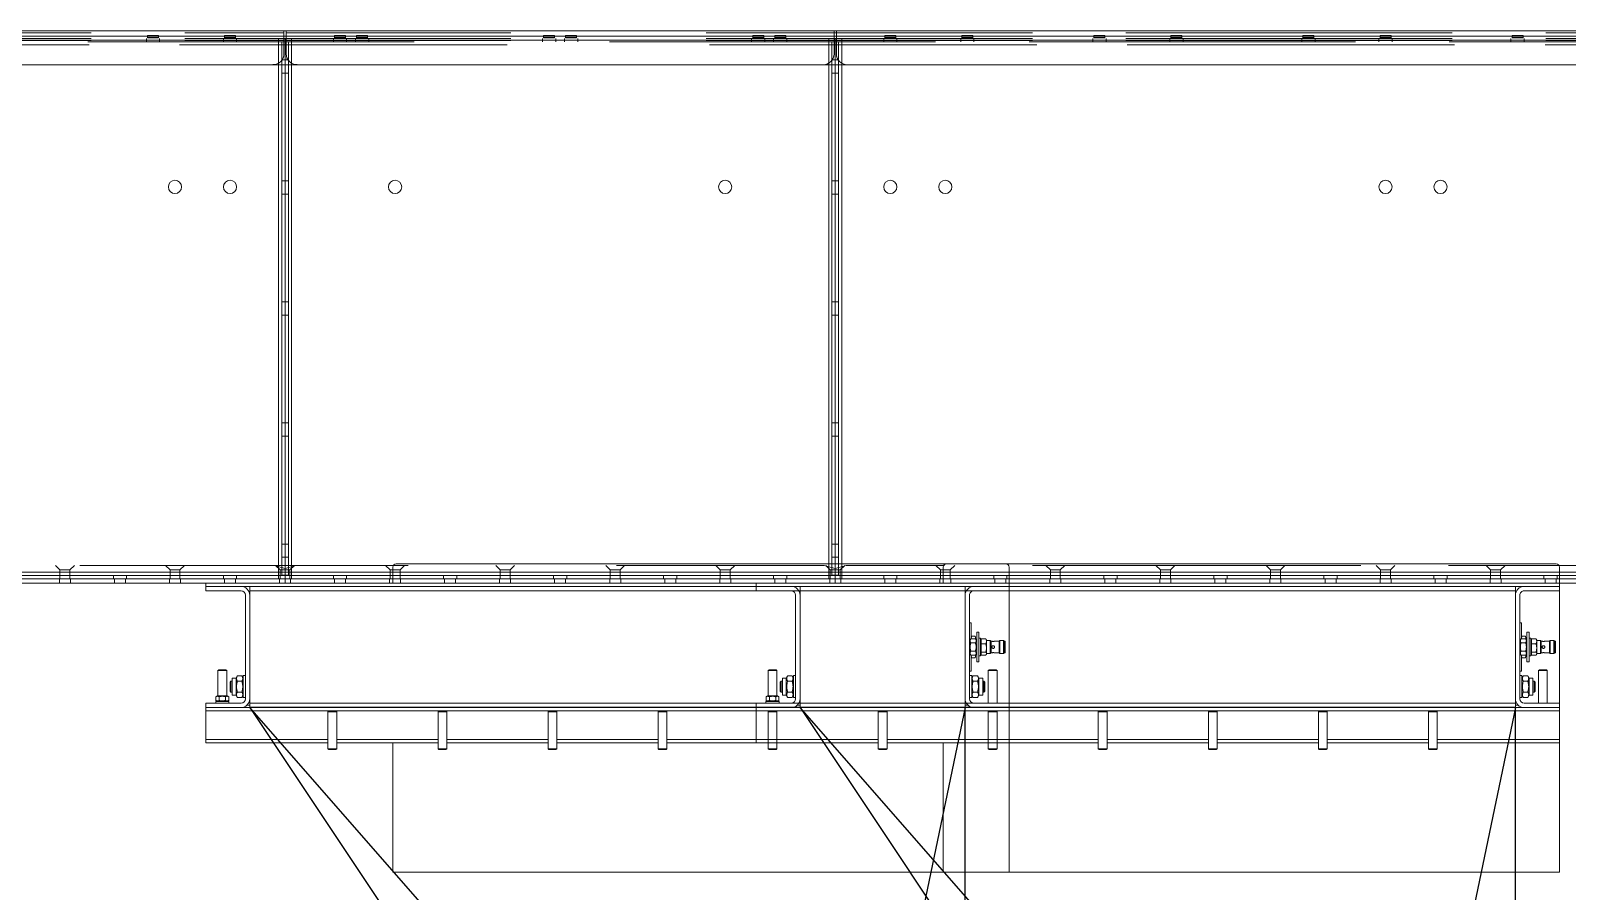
# Model space of a CAD drawing. Header units: millimetres. Extents: x 3220 to 226993, y 817 to 176024.
# Drawn here: x 85899 to 87295, y 42661 to 43443 of the extents above; entities that cross this region are included whole.
import ezdxf

# ---------------------------------------------------------------- set-up
doc = ezdxf.new("R2010")
doc.units = ezdxf.units.MM
doc.linetypes.add('DASHED', pattern=[15, 7, -8])
for name, color, linetype, lineweight, true_color in [('Sichtbare Kanten(DIN)', 7, 'Continuous', 50, 0x3f3f3f), ('Sichtbare tangentiale Kanten(DIN)', 7, 'Continuous', 50, 0x3f3f3f), ('Verdeckte Kanten(DIN)', 7, 'DASHED', 35, 0x3f3f3f), ('Verdeckte tangentiale Kanten(DIN)', 7, 'DASHED', 35, 0x3f3f3f)]:
    doc.layers.add(name, color=color, linetype=linetype, lineweight=lineweight, true_color=true_color)

# ---------------------------------------------------------------- blocks, each defined once
blk = doc.blocks.new('TKF 300 2000 F')
at = {"layer": 'Sichtbare Kanten(DIN)', "color": 5, "lineweight": 0}
for p, q in [((-2000, 495), (-2000, 492)), ((-2000, 495), (-1999, 495)), ((-2000, 492), (-1999, 492)), ((-1999, 491.9), (-2000, 491.9)), ((-2000, 7.1), (-2000, 491.9)), ((-1999, 497), (-1999, 502)), ((-1999, 502), (-1999, 502)), ((-1, 502), (-1999, 502)), ((-1999, 497), (-1999, 493.3)), ((-1999, 481.1), (-1999, 493.3)), ((-1, 502), (-1, 497)), ((-1, 502), (-1, 502)), ((-1, 493.3), (-1, 497)), ((-1, 495), (0, 495)), ((-1, 493.3), (-1, 481.1)), ((-1, 492), (0, 492)), ((-1, 491.9), (0, 491.9)), ((0, 495), (0, 492)), ((0, 491.9), (0, 7.1)), ((-1999, 481.1), (-1999, 480.9)), ((-1997, 7.1), (-1997, 474.9)), ((-3, 474.9), (-3, 7.1)), ((-1, 480.9), (-1, 481.1)), ((-11, 471.1), (-1989, 471.1)), ((-1989, 470.9), (-11, 470.9)), ((-1997, 7.1), (-2000, 7.1)), ((-2000, 7.1), (-2000, 7)), ((-2000, 4), (-2000, 7)), ((0, 7), (-2000, 7)), ((-2000, 4), (0, 4)), ((-2000, 0), (-2000, 4)), ((0, 4), (-2000, 4)), ((-1994, 10), (-1997, 10)), ((-1994, 10), (-1994, 7)), ((-6, 10), (-3, 10)), ((-6, 7), (-6, 10)), ((-3, 7.1), (0, 7.1)), ((0, 7), (0, 7.1)), ((0, 4), (0, 7)), ((0, 0), (0, 4)), ((-2000, 0), (0, 0))]:
    blk.add_line(p, q, dxfattribs=at)
for centre in [(-1900, 360), (-1000, 360), (-550, 360), (-100, 360)]:
    blk.add_circle(centre, 6, dxfattribs=at)
for centre in [(-1950, 497.6), (-1000, 497.6), (-810, 497.6), (-620, 497.6), (-430, 497.6), (-240, 497.6), (-50, 497.6)]:
    blk.add_ellipse(centre, major_axis=(-5, 0), ratio=0.026186, dxfattribs=at)
for centre, major_axis, start_param, end_param in [((-1989, 481.1), (-10, 0), 0, 1.570796), ((-1989, 480.9), (-10, 0), 0, 1.570796), ((-11, 481.1), (10, 0), 4.712389, 6.283185), ((-11, 480.9), (10, 0), 4.712389, 6.283185)]:
    blk.add_ellipse(centre, major_axis=major_axis, ratio=0.996195, start_param=start_param, end_param=end_param, dxfattribs=at)
at = {"layer": 'Sichtbare tangentiale Kanten(DIN)', "color": 5, "lineweight": 0}
for p, q in [((-1999, 502), (-1, 502)), ((-1999, 497), (-1, 497)), ((-1999, 493.3), (-1, 493.3)), ((-1994, 472.3), (-1994, 10)), ((-1989, 470.9), (-1989, 471.1)), ((-11, 471.1), (-11, 470.9)), ((-6, 10), (-6, 472.3)), ((-1994, 10), (-6, 10))]:
    blk.add_line(p, q, dxfattribs=at)
at = {"layer": 'Verdeckte Kanten(DIN)', "color": 5, "lineweight": 0, "ltscale": 0.571309}
for p, q in [((-2000, 489), (-1997, 489)), ((-1994, 495), (-1994, 492)), ((-1956, 492), (-1956, 495)), ((-1944, 492), (-1944, 495)), ((-1006, 492), (-1006, 495)), ((-994, 492), (-994, 495)), ((-816, 492), (-816, 495)), ((-804, 492), (-804, 495)), ((-626, 492), (-626, 495)), ((-614, 492), (-614, 495)), ((-436, 492), (-436, 495)), ((-424, 492), (-424, 495)), ((-246, 492), (-246, 495)), ((-234, 492), (-234, 495)), ((-56, 492), (-56, 495)), ((-44, 492), (-44, 495)), ((-6, 492), (-6, 495)), ((-3, 489), (0, 489)), ((-1997, 475.5), (-2000, 475.5)), ((0, 475.5), (-3, 475.5)), ((-1997, 463.5), (-2000, 463.5)), ((0, 463.5), (-3, 463.5)), ((-1997, 365.5), (-2000, 365.5)), ((0, 365.5), (-3, 365.5)), ((-1997, 353.5), (-2000, 353.5)), ((0, 353.5), (-3, 353.5)), ((-1997, 255.5), (-2000, 255.5)), ((0, 255.5), (-3, 255.5)), ((-1997, 243.5), (-2000, 243.5)), ((0, 243.5), (-3, 243.5)), ((-1997, 145.5), (-2000, 145.5)), ((0, 145.5), (-3, 145.5)), ((-1997, 133.5), (-2000, 133.5)), ((0, 133.5), (-3, 133.5)), ((-1997, 35.5), (-2000, 35.5)), ((0, 35.5), (-3, 35.5)), ((-1997, 23.5), (-2000, 23.5)), ((0, 23.5), (-3, 23.5)), ((-1997, 10), (-2000, 10)), ((-1994, 7), (-1994, 4)), ((-1956, 7), (-1956, 4)), ((-1944, 7), (-1944, 4)), ((-1856, 7), (-1856, 4)), ((-1844, 7), (-1844, 4)), ((-1156, 7), (-1156, 4)), ((-1144, 7), (-1144, 4)), ((-1056, 7), (-1056, 4)), ((-1044, 7), (-1044, 4)), ((-956, 7), (-956, 4)), ((-944, 7), (-944, 4)), ((-856, 7), (-856, 4)), ((-844, 7), (-844, 4)), ((-756, 7), (-756, 4)), ((-744, 7), (-744, 4)), ((-656, 7), (-656, 4)), ((-644, 7), (-644, 4)), ((-556, 7), (-556, 4)), ((-544, 7), (-544, 4)), ((-456, 7), (-456, 4)), ((-444, 7), (-444, 4)), ((-356, 7), (-356, 4)), ((-344, 7), (-344, 4)), ((-256, 7), (-256, 4)), ((-244, 7), (-244, 4)), ((-156, 7), (-156, 4)), ((-144, 7), (-144, 4)), ((-56, 7), (-56, 4)), ((-44, 7), (-44, 4)), ((-6, 7), (-6, 4)), ((0, 10), (-3, 10))]:
    blk.add_line(p, q, dxfattribs=at)
at = {"layer": 'Verdeckte Kanten(DIN)', "color": 5, "lineweight": 0, "ltscale": 25.437323}
for p, q in [((-1, 500), (-1999, 500)), ((-1999, 492), (-1, 492))]:
    blk.add_line(p, q, dxfattribs=at)
at = {"layer": 'Verdeckte Kanten(DIN)', "color": 5, "lineweight": 0, "ltscale": 0.380839}
for p, q in [((-1997, 491.9), (-1999, 491.9)), ((-3, 491.9), (-1, 491.9))]:
    blk.add_line(p, q, dxfattribs=at)
at = {"layer": 'Verdeckte Kanten(DIN)', "color": 5, "lineweight": 0, "ltscale": 3.233633}
for p, q in [((-1997, 474.9), (-1997, 491.9)), ((-3, 491.9), (-3, 474.9))]:
    blk.add_line(p, q, dxfattribs=at)
at = {"layer": 'Verdeckte Kanten(DIN)', "color": 5, "lineweight": 0, "ltscale": 0.897467}
for p, q in [((-1994, 489), (-1997, 489)), ((-1994, 492), (-1994, 489)), ((-6, 489), (-6, 492)), ((-6, 489), (-3, 489))]:
    blk.add_line(p, q, dxfattribs=at)
at = {"layer": 'Verdeckte Kanten(DIN)', "color": 5, "lineweight": 0, "ltscale": 0.38097}
for p, q in [((-1955, 495.6), (-1955, 497.6)), ((-1945, 495.6), (-1945, 497.6)), ((-1005, 495.6), (-1005, 497.6)), ((-995, 495.6), (-995, 497.6)), ((-815, 495.6), (-815, 497.6)), ((-805, 495.6), (-805, 497.6)), ((-625, 495.6), (-625, 497.6)), ((-615, 495.6), (-615, 497.6)), ((-435, 495.6), (-435, 497.6)), ((-425, 495.6), (-425, 497.6)), ((-245, 495.6), (-245, 497.6)), ((-235, 495.6), (-235, 497.6)), ((-55, 495.6), (-55, 497.6)), ((-45, 495.6), (-45, 497.6))]:
    blk.add_line(p, q, dxfattribs=at)
at = {"layer": 'Verdeckte Kanten(DIN)', "color": 5, "lineweight": 0, "ltscale": 1.971787}
for p, q in [((-2000, 13.3), (-1990, 16)), ((-10, 16), (0, 13.3))]:
    blk.add_line(p, q, dxfattribs=at)
at = {"layer": 'Verdeckte Kanten(DIN)', "color": 5, "lineweight": 0, "ltscale": 25.208158}
blk.add_line((-1990, 16), (-10, 16), dxfattribs=at)
at = {"layer": 'Verdeckte Kanten(DIN)', "color": 5, "lineweight": 0, "ltscale": 1.104296}
for p, q in [((-1904.5, 11.9), (-1908.6, 16)), ((-1895.5, 11.9), (-1891.4, 16)), ((-1104.5, 11.9), (-1108.6, 16)), ((-1095.5, 11.9), (-1091.4, 16)), ((-904.5, 11.9), (-908.6, 16)), ((-895.5, 11.9), (-891.4, 16)), ((-704.5, 11.9), (-708.6, 16)), ((-695.5, 11.9), (-691.4, 16)), ((-504.5, 11.9), (-508.6, 16)), ((-495.5, 11.9), (-491.4, 16)), ((-304.5, 11.9), (-308.6, 16)), ((-295.5, 11.9), (-291.4, 16)), ((-104.5, 11.9), (-108.6, 16)), ((-95.5, 11.9), (-91.4, 16))]:
    blk.add_line(p, q, dxfattribs=at)
at = {"layer": 'Verdeckte Kanten(DIN)', "color": 5, "lineweight": 0, "ltscale": 0.761779}
for p, q in [((-1955, 0), (-1955, 4)), ((-1945, 0), (-1945, 4)), ((-1905, 0), (-1905, 4)), ((-1895, 0), (-1895, 4)), ((-1855, 0), (-1855, 4)), ((-1845, 0), (-1845, 4)), ((-1155, 0), (-1155, 4)), ((-1145, 0), (-1145, 4)), ((-1105, 0), (-1105, 4)), ((-1095, 0), (-1095, 4)), ((-1055, 0), (-1055, 4)), ((-1045, 0), (-1045, 4)), ((-955, 0), (-955, 4)), ((-945, 0), (-945, 4)), ((-905, 0), (-905, 4)), ((-895, 0), (-895, 4)), ((-855, 0), (-855, 4)), ((-845, 0), (-845, 4)), ((-755, 0), (-755, 4)), ((-745, 0), (-745, 4)), ((-705, 0), (-705, 4)), ((-695, 0), (-695, 4)), ((-655, 0), (-655, 4)), ((-645, 0), (-645, 4)), ((-555, 0), (-555, 4)), ((-545, 0), (-545, 4)), ((-505, 0), (-505, 4)), ((-495, 0), (-495, 4)), ((-455, 0), (-455, 4)), ((-445, 0), (-445, 4)), ((-355, 0), (-355, 4)), ((-345, 0), (-345, 4)), ((-305, 0), (-305, 4)), ((-295, 0), (-295, 4)), ((-255, 0), (-255, 4)), ((-245, 0), (-245, 4)), ((-155, 0), (-155, 4)), ((-145, 0), (-145, 4)), ((-105, 0), (-105, 4)), ((-95, 0), (-95, 4)), ((-55, 0), (-55, 4)), ((-45, 0), (-45, 4))]:
    blk.add_line(p, q, dxfattribs=at)
at = {"layer": 'Verdeckte Kanten(DIN)', "color": 5, "lineweight": 0, "ltscale": 2.692601}
for p, q in [((-1904.5, 11.9), (-1895.5, 11.9)), ((-1104.5, 11.9), (-1095.5, 11.9)), ((-904.5, 11.9), (-895.5, 11.9)), ((-704.5, 11.9), (-695.5, 11.9)), ((-504.5, 11.9), (-495.5, 11.9)), ((-304.5, 11.9), (-295.5, 11.9)), ((-104.5, 11.9), (-95.5, 11.9))]:
    blk.add_line(p, q, dxfattribs=at)
at = {"layer": 'Verdeckte Kanten(DIN)', "color": 5, "lineweight": 0, "ltscale": 1.50461}
for p, q in [((-1904.5, 4), (-1904.5, 11.9)), ((-1895.5, 4), (-1895.5, 11.9)), ((-1104.5, 4), (-1104.5, 11.9)), ((-1095.5, 4), (-1095.5, 11.9)), ((-904.5, 4), (-904.5, 11.9)), ((-895.5, 4), (-895.5, 11.9)), ((-704.5, 4), (-704.5, 11.9)), ((-695.5, 4), (-695.5, 11.9)), ((-504.5, 4), (-504.5, 11.9)), ((-495.5, 4), (-495.5, 11.9)), ((-304.5, 4), (-304.5, 11.9)), ((-295.5, 4), (-295.5, 11.9)), ((-104.5, 4), (-104.5, 11.9)), ((-95.5, 4), (-95.5, 11.9))]:
    blk.add_line(p, q, dxfattribs=at)
at = {"layer": 'Verdeckte Kanten(DIN)', "color": 5, "lineweight": 0, "ltscale": 5.984706}
for centre in [(-1950, 495.6), (-1000, 495.6), (-810, 495.6), (-620, 495.6), (-430, 495.6), (-240, 495.6), (-50, 495.6)]:
    blk.add_ellipse(centre, major_axis=(5, 0), ratio=0.026186, dxfattribs=at)
at = {"layer": 'Verdeckte tangentiale Kanten(DIN)', "color": 5, "lineweight": 0, "ltscale": 25.437323}
for p, q in [((-1, 500), (-1999, 500)), ((-1, 495), (-1999, 495)), ((-1, 493.2), (-1999, 493.2))]:
    blk.add_line(p, q, dxfattribs=at)
at = {"layer": 'Verdeckte tangentiale Kanten(DIN)', "color": 5, "lineweight": 0, "ltscale": 3.18604}
for p, q in [((-1994, 489), (-1994, 472.3)), ((-6, 472.3), (-6, 489))]:
    blk.add_line(p, q, dxfattribs=at)
at = {"layer": 'Verdeckte tangentiale Kanten(DIN)', "color": 5, "lineweight": 0, "ltscale": 25.310009}
blk.add_line((-6, 489), (-1994, 489), dxfattribs=at)
blk = doc.blocks.new('175')
for p in [(-9022, -502), (-7022, -502)]:
    blk.add_blockref('TKF 300 2000 F', p)
blk = doc.blocks.new('300x650 for TKF 300 R')
at = {"layer": 'Sichtbare Kanten(DIN)', "color": 6, "lineweight": 0}
for p, q in [((-365, 146.5), (195, 146.5)), ((-365, 146.5), (-365, 143.5)), ((-365, 29), (-365, 143.5)), ((195, 146.5), (195, 143.5)), ((195, 29), (195, 143.5)), ((-365, 26), (-365, 29)), ((-254, 29), (-365, 29)), ((-253.2, 35.2), (-254, 34.5)), ((-246, 34.5), (-254, 34.5)), ((-254, 1), (-254, 34.5)), ((-253.2, 35.2), (-246.8, 35.2)), ((-246.8, 35.2), (-246, 34.5)), ((-246, 1), (-246, 34.5)), ((-154, 29), (-246, 29)), ((-153.2, 35.2), (-154, 34.5)), ((-146, 34.5), (-154, 34.5)), ((-154, 1), (-154, 34.5)), ((-153.2, 35.2), (-146.8, 35.2)), ((-146.8, 35.2), (-146, 34.5)), ((-146, 1), (-146, 34.5)), ((-54, 29), (-146, 29)), ((-53.2, 35.2), (-54, 34.5)), ((-46, 34.5), (-54, 34.5)), ((-54, 1), (-54, 34.5)), ((-53.2, 35.2), (-46.8, 35.2)), ((-46.8, 35.2), (-46, 34.5)), ((-46, 1), (-46, 34.5)), ((46, 29), (-46, 29)), ((46.8, 35.2), (46, 34.5)), ((54, 34.5), (46, 34.5)), ((46, 1), (46, 34.5)), ((46.8, 35.2), (53.2, 35.2)), ((53.2, 35.2), (54, 34.5)), ((54, 1), (54, 34.5)), ((146, 29), (54, 29)), ((146.8, 35.2), (146, 34.5)), ((154, 34.5), (146, 34.5)), ((146, 1), (146, 34.5)), ((146.8, 35.2), (153.2, 35.2)), ((153.2, 35.2), (154, 34.5)), ((154, 1), (154, 34.5)), ((246, 29), (154, 29)), ((246.8, 35.2), (246, 34.5)), ((254, 34.5), (246, 34.5)), ((246, 1), (246, 34.5)), ((246.8, 35.2), (253.2, 35.2)), ((253.2, 35.2), (254, 34.5)), ((254, 1), (254, 34.5)), ((365, 29), (254, 29)), ((365, 26), (365, 29)), ((-365, 3), (-365, 26)), ((-365, 26), (-254, 26)), ((-246, 26), (-154, 26)), ((-146, 26), (-54, 26)), ((-46, 26), (46, 26)), ((54, 26), (146, 26)), ((154, 26), (246, 26)), ((254, 26), (365, 26)), ((365, 26), (365, 3)), ((-365, 0), (-365, 3)), ((-365, 0), (-365, -3)), ((365, 0), (-365, 0)), ((-254, 1), (-246, 1)), ((-253.2, 0.2), (-254, 1)), ((-246.8, 0.2), (-253.2, 0.2)), ((-246.8, 0.2), (-246, 1)), ((-154, 1), (-146, 1)), ((-153.2, 0.2), (-154, 1)), ((-146.8, 0.2), (-153.2, 0.2)), ((-146.8, 0.2), (-146, 1)), ((-54, 1), (-46, 1)), ((-53.2, 0.2), (-54, 1)), ((-46.8, 0.2), (-53.2, 0.2)), ((-46.8, 0.2), (-46, 1)), ((46, 1), (54, 1)), ((46.8, 0.2), (46, 1)), ((53.2, 0.2), (46.8, 0.2)), ((53.2, 0.2), (54, 1)), ((146, 1), (154, 1)), ((146.8, 0.2), (146, 1)), ((153.2, 0.2), (146.8, 0.2)), ((153.2, 0.2), (154, 1)), ((246, 1), (254, 1)), ((246.8, 0.2), (246, 1)), ((253.2, 0.2), (246.8, 0.2)), ((253.2, 0.2), (254, 1)), ((365, 0), (365, 3)), ((365, 0), (365, -3)), ((-365, -3), (-365, -7)), ((-365, -3), (365, -3)), ((-360, -7), (-365, -7)), ((-365, -109), (-365, -7)), ((-360, -3), (-333, -3)), ((-333, -7), (-360, -7)), ((-354, -7), (-354, -36.5)), ((-346, -7), (-346, -36.5)), ((-337.5, -14.2), (-336.3, -12.2)), ((-332.2, -12.2), (-336.3, -12.2)), ((-331, -14.2), (-332.2, -12.2)), ((-331, -32), (-331, -12)), ((-329, -12), (-331, -12)), ((-329, -105), (-329, -11)), ((-327.7, -5), (-325, -5)), ((-325, -7), (-325, -3)), ((325, -3), (-325, -3)), ((325, -7), (-325, -7)), ((-325, -7), (-325, -11)), ((-325, -11), (-325, -105)), ((325, -7), (325, -3)), ((325, -5), (327.7, -5)), ((325, -7), (325, -11)), ((325, -11), (325, -105)), ((329, -105), (329, -11)), ((329, -12), (331, -12)), ((331, -12), (331, -32)), ((331, -14.2), (332.2, -12.2)), ((332.2, -12.2), (336.3, -12.2)), ((360, -3), (333, -3)), ((333, -7), (360, -7)), ((337.5, -14.2), (336.3, -12.2)), ((344, -7), (344, -8.6)), ((356, -8.6), (344, -8.6)), ((345.6, -8.6), (344.2, -9.4)), ((344.2, -12.8), (344.2, -9.4)), ((345.6, -13.6), (344.2, -12.8)), ((345.6, -13.6), (354.4, -13.6)), ((346, -13.6), (346, -36.5)), ((347.1, -12.8), (347.1, -9.4)), ((352.9, -12.8), (352.9, -9.4)), ((354, -13.6), (354, -36.5)), ((354.4, -8.6), (355.8, -9.4)), ((354.4, -13.6), (355.8, -12.8)), ((355.8, -12.8), (355.8, -9.4)), ((356, -7), (356, -8.6)), ((360, -7), (365, -7)), ((365, -3), (365, -7)), ((-343, -17.9), (-342.1, -17)), ((-343, -26.1), (-343, -17.9)), ((-343, -26.1), (-342.1, -27)), ((-342.1, -17), (-342.1, -27)), ((-341, -17), (-342.1, -17)), ((-341, -27), (-342.1, -27)), ((-341, -29.8), (-341, -14.2)), ((-337.5, -14.2), (-341, -14.2)), ((-337.5, -29.8), (-337.5, -14.2)), ((-332.2, -17.1), (-336.3, -17.1)), ((-332.2, -26.9), (-336.3, -26.9)), ((332.2, -17.1), (336.3, -17.1)), ((332.2, -26.9), (336.3, -26.9)), ((337.5, -14.2), (337.5, -29.8)), ((337.5, -14.2), (341, -14.2)), ((341, -14.2), (341, -29.8)), ((341, -17), (342.1, -17)), ((341, -27), (342.1, -27)), ((342.1, -27), (342.1, -17)), ((343, -17.9), (342.1, -17)), ((343, -26.1), (342.1, -27)), ((343, -17.9), (343, -26.1)), ((-354, -36.5), (-346, -36.5)), ((-353.2, -37.2), (-354, -36.5)), ((-346.8, -37.2), (-353.2, -37.2)), ((-346.8, -37.2), (-346, -36.5)), ((-337.5, -29.8), (-341, -29.8)), ((-337.5, -29.8), (-336.3, -31.8)), ((-332.2, -31.8), (-336.3, -31.8)), ((-331, -29.8), (-332.2, -31.8)), ((-329, -32), (-331, -32)), ((-330.5, -36), (-330.5, -50.5)), ((-329, -36), (-330.5, -36)), ((329, -32), (331, -32)), ((331, -29.8), (332.2, -31.8)), ((332.2, -31.8), (336.3, -31.8)), ((337.5, -29.8), (336.3, -31.8)), ((337.5, -29.8), (341, -29.8)), ((346, -36.5), (354, -36.5)), ((346.8, -37.2), (346, -36.5)), ((353.2, -37.2), (346.8, -37.2)), ((353.2, -37.2), (354, -36.5)), ((-361.5, -52.7), (-361.5, -63.3)), ((-360.5, -52.7), (-361.5, -52.7)), ((-360.5, -52.6), (-359.9, -52)), ((-360.5, -52.6), (-360.5, -63.4)), ((-359.9, -52), (-359.9, -64)), ((-356.6, -52), (-359.9, -52)), ((-356.6, -52), (-356.6, -64)), ((-356, -52.6), (-356.6, -52)), ((-356, -52.6), (-356, -63.4)), ((-351.7, -52.7), (-356, -52.7)), ((-348.5, -52.7), (-349.2, -52.7)), ((-348.5, -52.7), (-347.7, -52)), ((-348.5, -52.7), (-348.5, -63.2)), ((-347.7, -52), (-347.7, -64)), ((-344.4, -52), (-347.7, -52)), ((-344.4, -51.5), (-344.1, -51)), ((-344.4, -51.5), (-344.4, -52)), ((-344.4, -52), (-344.4, -57.1)), ((-339.7, -50.6), (-343.8, -50.6)), ((-339.7, -53.4), (-343.8, -53.4)), ((-339.7, -50.6), (-339.7, -53.4)), ((-339.1, -52), (-339.7, -52)), ((-339.7, -52.3), (-339.1, -52.3)), ((-339.7, -53.4), (-339.7, -60.8)), ((-339.1, -66), (-339.1, -50)), ((-337.5, -50), (-339.1, -50)), ((-337.5, -49.5), (-337.5, -44.5)), ((-335.5, -44.5), (-337.5, -44.5)), ((-337.5, -49.5), (-337.5, -66.5)), ((-335.5, -44.5), (-335.5, -49.5)), ((-335.5, -49.5), (-335.5, -66.5)), ((-335.5, -52.3), (-334.4, -50.5)), ((-335.3, -52), (-335.5, -52)), ((-334.5, -49.5), (-334.1, -48.2)), ((-334.5, -50.6), (-334.5, -49.5)), ((-330.1, -50.5), (-334.4, -50.5)), ((-330.1, -54.2), (-334.4, -54.2)), ((-334.1, -48.2), (-330.9, -48.2)), ((-330.5, -49.5), (-330.9, -48.2)), ((-329, -52.3), (-330.1, -50.5)), ((-360.5, -63.3), (-361.5, -63.3)), ((-360.5, -63.4), (-359.9, -64)), ((-356.6, -64), (-359.9, -64)), ((-356, -63.4), (-356.6, -64)), ((-351.7, -63.2), (-356, -63.2)), ((-348.5, -63.2), (-349.2, -63.2)), ((-348.5, -63.2), (-347.7, -64)), ((-344.4, -64), (-347.7, -64)), ((-344.4, -57.1), (-344.4, -63.1)), ((-344.4, -63.1), (-344.4, -64.5)), ((-344.4, -64.5), (-344.1, -65)), ((-339.7, -60.8), (-343.8, -60.8)), ((-339.7, -65.4), (-343.8, -65.4)), ((-339.7, -60.8), (-339.7, -65.4)), ((-339.7, -63.7), (-339.1, -63.7)), ((-339.1, -64), (-339.7, -64)), ((-337.5, -66), (-339.1, -66)), ((-337.5, -71.5), (-337.5, -66.5)), ((-335.5, -63.6), (-334.4, -65.5)), ((-335.3, -64), (-335.5, -64)), ((-335.5, -66.5), (-335.5, -71.5)), ((-334.5, -66.5), (-334.5, -65.4)), ((-334.5, -66.5), (-334.1, -67.8)), ((-330.1, -61.8), (-334.4, -61.8)), ((-330.1, -65.5), (-334.4, -65.5)), ((-334.1, -67.8), (-330.9, -67.8)), ((-330.5, -66.5), (-330.9, -67.8)), ((-330.5, -65.5), (-330.5, -80)), ((-329, -63.6), (-330.1, -65.5)), ((-337.5, -71.5), (-335.5, -71.5)), ((-329, -80), (-330.5, -80)), ((-365, -109), (-360, -109)), ((-365, -109), (-365, -113)), ((-360, -109), (-333, -109)), ((-325, -109), (-325, -105)), ((-325, -113), (-325, -109)), ((325, -109), (-325, -109)), ((325, -105), (325, -109)), ((325, -113), (325, -109)), ((360, -109), (333, -109)), ((365, -109), (360, -109)), ((365, -109), (365, -113)), ((-360, -113), (-365, -113)), ((-365, -113), (-365, -116)), ((-360, -116), (-365, -116)), ((-365, -130.5), (-365, -116)), ((-333, -113), (-360, -113)), ((360, -116), (-360, -116)), ((-325, -113), (-333, -113)), ((325, -113), (-325, -113)), ((195, -130.5), (195, -116)), ((333, -113), (325, -113)), ((333, -113), (360, -113)), ((360, -113), (365, -113)), ((365, -116), (360, -116)), ((365, -116), (365, -113)), ((-362, -133.5), (192, -133.5))]:
    blk.add_line(p, q, dxfattribs=at)
for centre, radius, start, end in [((-333, -11), 8, 0, 90), ((-333, -11), 4, 0, 90), ((333, -11), 8, 90, 180), ((333, -11), 4, 90, 180), ((-333, -105), 8, 270, 0), ((-333, -105), 4, 270, 0), ((333, -105), 8, 180, 270), ((333, -105), 4, 180, 270), ((-362, -130.5), 3, 180, 270), ((192, -130.5), 3, 270, 0)]:
    blk.add_arc(centre, radius, start, end, dxfattribs=at)
for points, weights in [([(-336.3, -12.2), (-337.8, -14.6), (-336.3, -17.1)], [1, 1.15470053838, 1]), ([(-332.2, -17.1), (-330.7, -14.6), (-332.2, -12.2)], [1, 1.15470053838, 1]), ([(332.2, -12.2), (330.7, -14.6), (332.2, -17.1)], [1, 1.15470053838, 1]), ([(336.3, -17.1), (337.8, -14.6), (336.3, -12.2)], [1, 1.15470053838, 1]), ([(347.1, -9.4), (345.7, -8.6), (344.2, -9.4)], [1, 1.15470053838, 1]), ([(344.2, -12.8), (345.7, -13.6), (347.1, -12.8)], [1, 1.15470053838, 1]), ([(352.9, -9.4), (350, -8.6), (347.1, -9.4)], [1, 1.15470053838, 1]), ([(347.1, -12.8), (350, -13.6), (352.9, -12.8)], [1, 1.15470053838, 1]), ([(355.8, -9.4), (354.3, -8.6), (352.9, -9.4)], [1, 1.15470053838, 1]), ([(352.9, -12.8), (354.3, -13.6), (355.8, -12.8)], [1, 1.15470053838, 1]), ([(-336.3, -17.1), (-337.8, -22), (-336.3, -26.9)], [1, 1.15470053838, 1]), ([(-336.3, -26.9), (-337.8, -29.4), (-336.3, -31.8)], [1, 1.15470053838, 1]), ([(-332.2, -26.9), (-330.7, -22), (-332.2, -17.1)], [1, 1.15470053838, 1]), ([(-332.2, -31.8), (-330.7, -29.4), (-332.2, -26.9)], [1, 1.15470053838, 1]), ([(332.2, -17.1), (330.7, -22), (332.2, -26.9)], [1, 1.15470053838, 1]), ([(332.2, -26.9), (330.7, -29.4), (332.2, -31.8)], [1, 1.15470053838, 1]), ([(336.3, -26.9), (337.8, -22), (336.3, -17.1)], [1, 1.15470053838, 1]), ([(336.3, -31.8), (337.8, -29.4), (336.3, -26.9)], [1, 1.15470053838, 1]), ([(-343.8, -50.6), (-344.4, -51.3), (-344.4, -52)], [1, 1.0379548493, 1]), ([(-344.4, -52), (-344.4, -52.6), (-343.8, -53.4)], [1, 1.0379548493, 1]), ([(-343.8, -53.4), (-344.4, -55.4), (-344.4, -57.1)], [1, 1.0379548493, 1]), ([(-334.4, -50.5), (-335.5, -52.4), (-334.4, -54.2)], [1, 1.15470053838, 1]), ([(-334.4, -54.2), (-335.5, -58), (-334.4, -61.8)], [1, 1.15470053838, 1]), ([(-334.5, -50.6), (-334.5, -49.5), (-334.1, -48.2)], [1.00080034477, 1.0457013097, 1.01550081983]), ([(-330.9, -48.2), (-330.5, -49.4), (-330.5, -50.5)], [1.01550081983, 1.04411788199, 1.00530225668]), ([(-330.1, -54.2), (-329, -52.4), (-330.1, -50.5)], [1, 1.15470053838, 1]), ([(-330.1, -61.8), (-329, -58), (-330.1, -54.2)], [1, 1.15470053838, 1]), ([(-344.4, -57.1), (-344.4, -58.8), (-343.8, -60.8)], [1, 1.0379548493, 1]), ([(-343.8, -60.8), (-344.4, -62), (-344.4, -63.1)], [1, 1.0379548493, 1]), ([(-344.4, -63.1), (-344.4, -64.2), (-343.8, -65.4)], [1, 1.0379548493, 1]), ([(-343.8, -65.4), (-344, -65.2), (-344.1, -65)], [1, 1.01070966259, 1.0153754665]), ([(-334.4, -61.8), (-335.5, -63.6), (-334.4, -65.5)], [1, 1.15470053838, 1]), ([(-334.1, -67.8), (-334.5, -66.5), (-334.5, -65.4)], [1.01550081983, 1.0457013097, 1.00080034477]), ([(-330.5, -65.5), (-330.5, -66.6), (-330.9, -67.8)], [1.00530225668, 1.04411788199, 1.01550081983]), ([(-330.1, -65.5), (-329, -63.6), (-330.1, -61.8)], [1, 1.15470053838, 1])]:
    blk.add_rational_spline(points, weights, degree=2, dxfattribs=at)
for points, knots in [([(-349.2, -52.7), (-349.2, -52.7), (-349.3, -52.8), (-349.4, -52.8), (-349.5, -52.8), (-349.7, -52.8), (-349.9, -52.9), (-350.2, -52.9), (-350.3, -52.9), (-350.5, -52.9), (-350.7, -52.9), (-350.8, -52.9), (-351.1, -52.9), (-351.3, -52.8), (-351.5, -52.8), (-351.6, -52.8), (-351.7, -52.8), (-351.7, -52.7), (-351.7, -52.7)], [5.673838, 5.673838, 5.673838, 5.673838, 6.14663, 6.14663, 6.619423, 6.619423, 7.09227, 7.09227, 7.565117, 7.565117, 7.565117, 8.037964, 8.037964, 8.510811, 8.510811, 8.983603, 8.983603, 9.456396, 9.456396, 9.456396, 9.456396]), ([(-351.7, -58), (-351.7, -57.8), (-351.7, -57.7), (-351.6, -57.4), (-351.5, -57.2), (-351.3, -57), (-351.1, -56.9), (-350.8, -56.8), (-350.7, -56.7), (-350.3, -56.7), (-350.2, -56.8), (-349.9, -56.9), (-349.7, -57), (-349.5, -57.2), (-349.4, -57.4), (-349.3, -57.7), (-349.2, -57.8), (-349.2, -58)], [1.891279, 1.891279, 1.891279, 1.891279, 2.364072, 2.364072, 2.836865, 2.836865, 3.309712, 3.309712, 3.782558, 3.782558, 4.255405, 4.255405, 4.728252, 4.728252, 5.201045, 5.201045, 5.673838, 5.673838, 5.673838, 5.673838]), ([(-349.2, -58), (-349.2, -58.2), (-349.3, -58.3), (-349.4, -58.6), (-349.5, -58.8), (-349.7, -59), (-349.9, -59.1), (-350.2, -59.2), (-350.3, -59.2), (-350.5, -59.2), (-350.7, -59.2), (-350.8, -59.2), (-351.1, -59.1), (-351.3, -59), (-351.5, -58.8), (-351.6, -58.6), (-351.7, -58.3), (-351.7, -58.2), (-351.7, -58)], [5.673838, 5.673838, 5.673838, 5.673838, 6.14663, 6.14663, 6.619423, 6.619423, 7.09227, 7.09227, 7.565117, 7.565117, 7.565117, 8.037964, 8.037964, 8.510811, 8.510811, 8.983603, 8.983603, 9.456396, 9.456396, 9.456396, 9.456396]), ([(-351.7, -63.2), (-351.7, -63.2), (-351.7, -63.2), (-351.6, -63.2), (-351.5, -63.2), (-351.3, -63.2), (-351.1, -63.1), (-350.8, -63.1), (-350.7, -63.1), (-350.3, -63.1), (-350.2, -63.1), (-349.9, -63.1), (-349.7, -63.2), (-349.5, -63.2), (-349.4, -63.2), (-349.3, -63.2), (-349.2, -63.2), (-349.2, -63.2)], [1.891279, 1.891279, 1.891279, 1.891279, 2.364072, 2.364072, 2.836865, 2.836865, 3.309712, 3.309712, 3.782558, 3.782558, 4.255405, 4.255405, 4.728252, 4.728252, 5.201045, 5.201045, 5.673838, 5.673838, 5.673838, 5.673838])]:
    blk.add_open_spline(points, degree=3, knots=knots, dxfattribs=at)
blk = doc.blocks.new('126.1')
at = {"lineweight": 0, "rotation": 180}
blk.add_blockref('300x650 for TKF 300 R', (0, -116), dxfattribs=at)
blk = doc.blocks.new('154.1 L')
blk.add_blockref('126.1', (367.2, -4.8, 0))
blk = doc.blocks.new('175.1 L')
blk.add_blockref('154.1 L', (-2.2, 4.8, 0))
blk = doc.blocks.new('174')
at = {"layer": 'Sichtbare Kanten(DIN)', "color": 30, "lineweight": 0}
for p, q in [((-9023, 0), (-11021, 0)), ((-9023, 0), (-9023, 0)), ((-9021, 0), (-9021, 0)), ((-7023, 0), (-9021, 0)), ((-9023, 0), (-9023, -5)), ((-9023, -8.7), (-9023, -5)), ((-9023, -7), (-9022, -7)), ((-9023, -8.7), (-9023, -21)), ((-9023, -10), (-9022, -10)), ((-9023, -10.1), (-9022, -10.1)), ((-9022, -7), (-9022, -10)), ((-9022, -7), (-9022, -10)), ((-9022, -7), (-9021, -7)), ((-9022, -10), (-9021, -10)), ((-9022, -10.1), (-9022, -494.9)), ((-9021, -10.1), (-9022, -10.1)), ((-9022, -494.9), (-9022, -10.1)), ((-9021, -5), (-9021, 0)), ((-9021, -5), (-9021, -8.7)), ((-9021, -21), (-9021, -8.7)), ((-9025, -27.1), (-9025, -494.9)), ((-9023, -21.1), (-9023, -21)), ((-9021, -21), (-9021, -21.1)), ((-9019, -494.9), (-9019, -27.1)), ((-9033, -30.9), (-11011, -30.9)), ((-11011, -31.1), (-9033, -31.1)), ((-7033, -30.9), (-9011, -30.9)), ((-9011, -31.1), (-7033, -31.1)), ((-9022, -495), (-11022, -495)), ((-11022, -498), (-9022, -498)), ((-9022, -498), (-11022, -498)), ((-11022, -502), (-9022, -502)), ((-9028, -492), (-9025, -492)), ((-9028, -495), (-9028, -492)), ((-9025, -494.9), (-9022, -494.9)), ((-9022, -495), (-9022, -494.9)), ((-9019, -494.9), (-9022, -494.9)), ((-9022, -494.9), (-9022, -495)), ((-9022, -498), (-9022, -495)), ((-9022, -498), (-9022, -495)), ((-7022, -495), (-9022, -495)), ((-9022, -502), (-9022, -498)), ((-9022, -498), (-7022, -498)), ((-9022, -502), (-9022, -498)), ((-7022, -498), (-9022, -498)), ((-9022, -502), (-7022, -502)), ((-9016, -492), (-9019, -492)), ((-9016, -492), (-9016, -495))]:
    blk.add_line(p, q, dxfattribs=at)
for centre in [(-9572, -142), (-9122, -142), (-8922, -142), (-8472, -142)]:
    blk.add_circle(centre, 6, dxfattribs=at)
for centre in [(-9642, -4.4), (-9452, -4.4), (-9262, -4.4), (-9072, -4.4), (-8972, -4.4), (-8782, -4.4), (-8592, -4.4), (-8402, -4.4)]:
    blk.add_ellipse(centre, major_axis=(-5, 0), ratio=0.026186, dxfattribs=at)
for centre, major_axis, start_param, end_param in [((-9033, -21), (10, 0), 4.712389, 6.283185), ((-9033, -21.1), (10, 0), 4.712389, 6.283185), ((-9011, -21), (-10, 0), 0, 1.570796), ((-9011, -21.1), (-10, 0), 0, 1.570796)]:
    blk.add_ellipse(centre, major_axis=major_axis, ratio=0.996195, start_param=start_param, end_param=end_param, dxfattribs=at)
at = {"layer": 'Sichtbare tangentiale Kanten(DIN)', "color": 30, "lineweight": 0}
for p, q in [((-11021, 0), (-9023, 0)), ((-11021, -5), (-9023, -5)), ((-11021, -8.7), (-9023, -8.7)), ((-9021, 0), (-7023, 0)), ((-9021, -5), (-7023, -5)), ((-9021, -8.7), (-7023, -8.7)), ((-9033, -30.9), (-9033, -31.1)), ((-9028, -492), (-9028, -29.8)), ((-9016, -29.8), (-9016, -492)), ((-9011, -31.1), (-9011, -30.9)), ((-11016, -492), (-9028, -492)), ((-9016, -492), (-7028, -492))]:
    blk.add_line(p, q, dxfattribs=at)
at = {"layer": 'Verdeckte Kanten(DIN)', "color": 30, "lineweight": 0, "ltscale": 25.437323}
for p, q in [((-9023, -2), (-11021, -2)), ((-11021, -10), (-9023, -10)), ((-7023, -2), (-9021, -2)), ((-9021, -10), (-7023, -10))]:
    blk.add_line(p, q, dxfattribs=at)
at = {"layer": 'Verdeckte Kanten(DIN)', "color": 30, "lineweight": 0, "ltscale": 0.571309}
for p, q in [((-9648, -10), (-9648, -7)), ((-9636, -10), (-9636, -7)), ((-9458, -10), (-9458, -7)), ((-9446, -10), (-9446, -7)), ((-9268, -10), (-9268, -7)), ((-9256, -10), (-9256, -7)), ((-9078, -10), (-9078, -7)), ((-9066, -10), (-9066, -7)), ((-9028, -10), (-9028, -7)), ((-9025, -13), (-9022, -13)), ((-9022, -13), (-9019, -13)), ((-9016, -7), (-9016, -10)), ((-8978, -10), (-8978, -7)), ((-8966, -10), (-8966, -7)), ((-8788, -10), (-8788, -7)), ((-8776, -10), (-8776, -7)), ((-8598, -10), (-8598, -7)), ((-8586, -10), (-8586, -7)), ((-8408, -10), (-8408, -7)), ((-8396, -10), (-8396, -7)), ((-9022, -26.5), (-9025, -26.5)), ((-9019, -26.5), (-9022, -26.5)), ((-9022, -38.5), (-9025, -38.5)), ((-9019, -38.5), (-9022, -38.5)), ((-9022, -136.5), (-9025, -136.5)), ((-9019, -136.5), (-9022, -136.5)), ((-9022, -148.5), (-9025, -148.5)), ((-9019, -148.5), (-9022, -148.5)), ((-9022, -246.5), (-9025, -246.5)), ((-9019, -246.5), (-9022, -246.5)), ((-9022, -258.5), (-9025, -258.5)), ((-9019, -258.5), (-9022, -258.5)), ((-9022, -356.5), (-9025, -356.5)), ((-9019, -356.5), (-9022, -356.5)), ((-9022, -368.5), (-9025, -368.5)), ((-9019, -368.5), (-9022, -368.5)), ((-9022, -466.5), (-9025, -466.5)), ((-9019, -466.5), (-9022, -466.5)), ((-9022, -478.5), (-9025, -478.5)), ((-9019, -478.5), (-9022, -478.5)), ((-9678, -495), (-9678, -498)), ((-9666, -495), (-9666, -498)), ((-9578, -495), (-9578, -498)), ((-9566, -495), (-9566, -498)), ((-9478, -495), (-9478, -498)), ((-9466, -495), (-9466, -498)), ((-9378, -495), (-9378, -498)), ((-9366, -495), (-9366, -498)), ((-9278, -495), (-9278, -498)), ((-9266, -495), (-9266, -498)), ((-9178, -495), (-9178, -498)), ((-9166, -495), (-9166, -498)), ((-9078, -495), (-9078, -498)), ((-9066, -495), (-9066, -498)), ((-9028, -495), (-9028, -498)), ((-9022, -492), (-9025, -492)), ((-9019, -492), (-9022, -492)), ((-9016, -495), (-9016, -498)), ((-8978, -495), (-8978, -498)), ((-8966, -495), (-8966, -498)), ((-8878, -495), (-8878, -498)), ((-8866, -495), (-8866, -498)), ((-8778, -495), (-8778, -498)), ((-8766, -495), (-8766, -498)), ((-8678, -495), (-8678, -498)), ((-8666, -495), (-8666, -498)), ((-8578, -495), (-8578, -498)), ((-8566, -495), (-8566, -498)), ((-8478, -495), (-8478, -498)), ((-8466, -495), (-8466, -498)), ((-8378, -495), (-8378, -498)), ((-8366, -495), (-8366, -498))]:
    blk.add_line(p, q, dxfattribs=at)
at = {"layer": 'Verdeckte Kanten(DIN)', "color": 30, "lineweight": 0, "ltscale": 0.38097}
for p, q in [((-9647, -6.4), (-9647, -4.4)), ((-9637, -6.4), (-9637, -4.4)), ((-9457, -6.4), (-9457, -4.4)), ((-9447, -6.4), (-9447, -4.4)), ((-9267, -6.4), (-9267, -4.4)), ((-9257, -6.4), (-9257, -4.4)), ((-9077, -6.4), (-9077, -4.4)), ((-9067, -6.4), (-9067, -4.4)), ((-8977, -6.4), (-8977, -4.4)), ((-8967, -6.4), (-8967, -4.4)), ((-8787, -6.4), (-8787, -4.4)), ((-8777, -6.4), (-8777, -4.4)), ((-8597, -6.4), (-8597, -4.4)), ((-8587, -6.4), (-8587, -4.4)), ((-8407, -6.4), (-8407, -4.4)), ((-8397, -6.4), (-8397, -4.4))]:
    blk.add_line(p, q, dxfattribs=at)
at = {"layer": 'Verdeckte Kanten(DIN)', "color": 30, "lineweight": 0, "ltscale": 0.897467}
for p, q in [((-9028, -13), (-9028, -10)), ((-9028, -13), (-9025, -13)), ((-9016, -13), (-9019, -13)), ((-9016, -10), (-9016, -13))]:
    blk.add_line(p, q, dxfattribs=at)
at = {"layer": 'Verdeckte Kanten(DIN)', "color": 30, "lineweight": 0, "ltscale": 0.380839}
for p, q in [((-9025, -10.1), (-9023, -10.1)), ((-9019, -10.1), (-9021, -10.1))]:
    blk.add_line(p, q, dxfattribs=at)
at = {"layer": 'Verdeckte Kanten(DIN)', "color": 30, "lineweight": 0, "ltscale": 3.233633}
for p, q in [((-9025, -10.1), (-9025, -27.1)), ((-9019, -27.1), (-9019, -10.1))]:
    blk.add_line(p, q, dxfattribs=at)
at = {"layer": 'Verdeckte Kanten(DIN)', "color": 30, "lineweight": 0, "ltscale": 25.208158}
for p, q in [((-11012, -486), (-9032, -486)), ((-9012, -486), (-7032, -486))]:
    blk.add_line(p, q, dxfattribs=at)
at = {"layer": 'Verdeckte Kanten(DIN)', "color": 30, "lineweight": 0, "ltscale": 1.104296}
for p, q in [((-9526.5, -490.1), (-9530.6, -486)), ((-9517.5, -490.1), (-9513.4, -486)), ((-9326.5, -490.1), (-9330.6, -486)), ((-9317.5, -490.1), (-9313.4, -486)), ((-9126.5, -490.1), (-9130.6, -486)), ((-9117.5, -490.1), (-9113.4, -486)), ((-8926.5, -490.1), (-8930.6, -486)), ((-8917.5, -490.1), (-8913.4, -486)), ((-8726.5, -490.1), (-8730.6, -486)), ((-8717.5, -490.1), (-8713.4, -486)), ((-8526.5, -490.1), (-8530.6, -486)), ((-8517.5, -490.1), (-8513.4, -486)), ((-8326.5, -490.1), (-8330.6, -486)), ((-8317.5, -490.1), (-8313.4, -486))]:
    blk.add_line(p, q, dxfattribs=at)
at = {"layer": 'Verdeckte Kanten(DIN)', "color": 30, "lineweight": 0, "ltscale": 1.971787}
for p, q in [((-9032, -486), (-9022, -488.7)), ((-9022, -488.7), (-9012, -486))]:
    blk.add_line(p, q, dxfattribs=at)
at = {"layer": 'Verdeckte Kanten(DIN)', "color": 30, "lineweight": 0, "ltscale": 0.761779}
for p, q in [((-9677, -502), (-9677, -498)), ((-9667, -502), (-9667, -498)), ((-9577, -502), (-9577, -498)), ((-9567, -502), (-9567, -498)), ((-9527, -502), (-9527, -498)), ((-9517, -502), (-9517, -498)), ((-9477, -502), (-9477, -498)), ((-9467, -502), (-9467, -498)), ((-9377, -502), (-9377, -498)), ((-9367, -502), (-9367, -498)), ((-9327, -502), (-9327, -498)), ((-9317, -502), (-9317, -498)), ((-9277, -502), (-9277, -498)), ((-9267, -502), (-9267, -498)), ((-9177, -502), (-9177, -498)), ((-9167, -502), (-9167, -498)), ((-9127, -502), (-9127, -498)), ((-9117, -502), (-9117, -498)), ((-9077, -502), (-9077, -498)), ((-9067, -502), (-9067, -498)), ((-8977, -502), (-8977, -498)), ((-8967, -502), (-8967, -498)), ((-8927, -502), (-8927, -498)), ((-8917, -502), (-8917, -498)), ((-8877, -502), (-8877, -498)), ((-8867, -502), (-8867, -498)), ((-8777, -502), (-8777, -498)), ((-8767, -502), (-8767, -498)), ((-8727, -502), (-8727, -498)), ((-8717, -502), (-8717, -498)), ((-8677, -502), (-8677, -498)), ((-8667, -502), (-8667, -498)), ((-8577, -502), (-8577, -498)), ((-8567, -502), (-8567, -498)), ((-8527, -502), (-8527, -498)), ((-8517, -502), (-8517, -498)), ((-8477, -502), (-8477, -498)), ((-8467, -502), (-8467, -498)), ((-8377, -502), (-8377, -498)), ((-8367, -502), (-8367, -498)), ((-8327, -502), (-8327, -498)), ((-8317, -502), (-8317, -498))]:
    blk.add_line(p, q, dxfattribs=at)
at = {"layer": 'Verdeckte Kanten(DIN)', "color": 30, "lineweight": 0, "ltscale": 2.692601}
for p, q in [((-9526.5, -490.1), (-9517.5, -490.1)), ((-9326.5, -490.1), (-9317.5, -490.1)), ((-9126.5, -490.1), (-9117.5, -490.1)), ((-8926.5, -490.1), (-8917.5, -490.1)), ((-8726.5, -490.1), (-8717.5, -490.1)), ((-8526.5, -490.1), (-8517.5, -490.1)), ((-8326.5, -490.1), (-8317.5, -490.1))]:
    blk.add_line(p, q, dxfattribs=at)
at = {"layer": 'Verdeckte Kanten(DIN)', "color": 30, "lineweight": 0, "ltscale": 1.50461}
for p, q in [((-9526.5, -498), (-9526.5, -490.1)), ((-9517.5, -498), (-9517.5, -490.1)), ((-9326.5, -498), (-9326.5, -490.1)), ((-9317.5, -498), (-9317.5, -490.1)), ((-9126.5, -498), (-9126.5, -490.1)), ((-9117.5, -498), (-9117.5, -490.1)), ((-8926.5, -498), (-8926.5, -490.1)), ((-8917.5, -498), (-8917.5, -490.1)), ((-8726.5, -498), (-8726.5, -490.1)), ((-8717.5, -498), (-8717.5, -490.1)), ((-8526.5, -498), (-8526.5, -490.1)), ((-8517.5, -498), (-8517.5, -490.1)), ((-8326.5, -498), (-8326.5, -490.1)), ((-8317.5, -498), (-8317.5, -490.1))]:
    blk.add_line(p, q, dxfattribs=at)
at = {"layer": 'Verdeckte Kanten(DIN)', "color": 30, "lineweight": 0, "ltscale": 5.984706}
for centre in [(-9642, -6.4), (-9452, -6.4), (-9262, -6.4), (-9072, -6.4), (-8972, -6.4), (-8782, -6.4), (-8592, -6.4), (-8402, -6.4)]:
    blk.add_ellipse(centre, major_axis=(5, 0), ratio=0.026186, dxfattribs=at)
at = {"layer": 'Verdeckte tangentiale Kanten(DIN)', "color": 30, "lineweight": 0, "ltscale": 25.437323}
for p, q in [((-9023, -2), (-11021, -2)), ((-9023, -7), (-11021, -7)), ((-9023, -8.9), (-11021, -8.9)), ((-7023, -2), (-9021, -2)), ((-7023, -7), (-9021, -7)), ((-7023, -8.9), (-9021, -8.9))]:
    blk.add_line(p, q, dxfattribs=at)
at = {"layer": 'Verdeckte tangentiale Kanten(DIN)', "color": 30, "lineweight": 0, "ltscale": 25.310009}
for p, q in [((-9028, -13), (-11016, -13)), ((-7028, -13), (-9016, -13))]:
    blk.add_line(p, q, dxfattribs=at)
at = {"layer": 'Verdeckte tangentiale Kanten(DIN)', "color": 30, "lineweight": 0, "ltscale": 3.18604}
for p, q in [((-9028, -29.8), (-9028, -13)), ((-9016, -13), (-9016, -29.8))]:
    blk.add_line(p, q, dxfattribs=at)

msp = doc.modelspace()

# ---------------------------------------------------------------- linework, layer by layer
at = {"color": 4}
msp.add_lwpolyline([(86748, 42828), (86098, 42828), (86498, 42227.8), (86748, 42227.8), (86748, 42828), (86623, 42227.8), (86098, 42828)], dxfattribs=at)
at = {"color": 30}
msp.add_lwpolyline([(87248, 42828), (86598, 42828), (86998, 42227.8), (87248, 42227.8), (87248, 42828), (87123, 42227.8), (86598, 42828)], dxfattribs=at)

# ---------------------------------------------------------------- block references
at = {"xscale": -1}
for name, p in [('175', (77108, 43443.1)), ('174', (77608, 43443.1))]:
    msp.add_blockref(name, p, dxfattribs=at)
for p in [(86058, 42941), (86558, 42941)]:
    msp.add_blockref('175.1 L', p)

doc.saveas('drawing.dxf')
